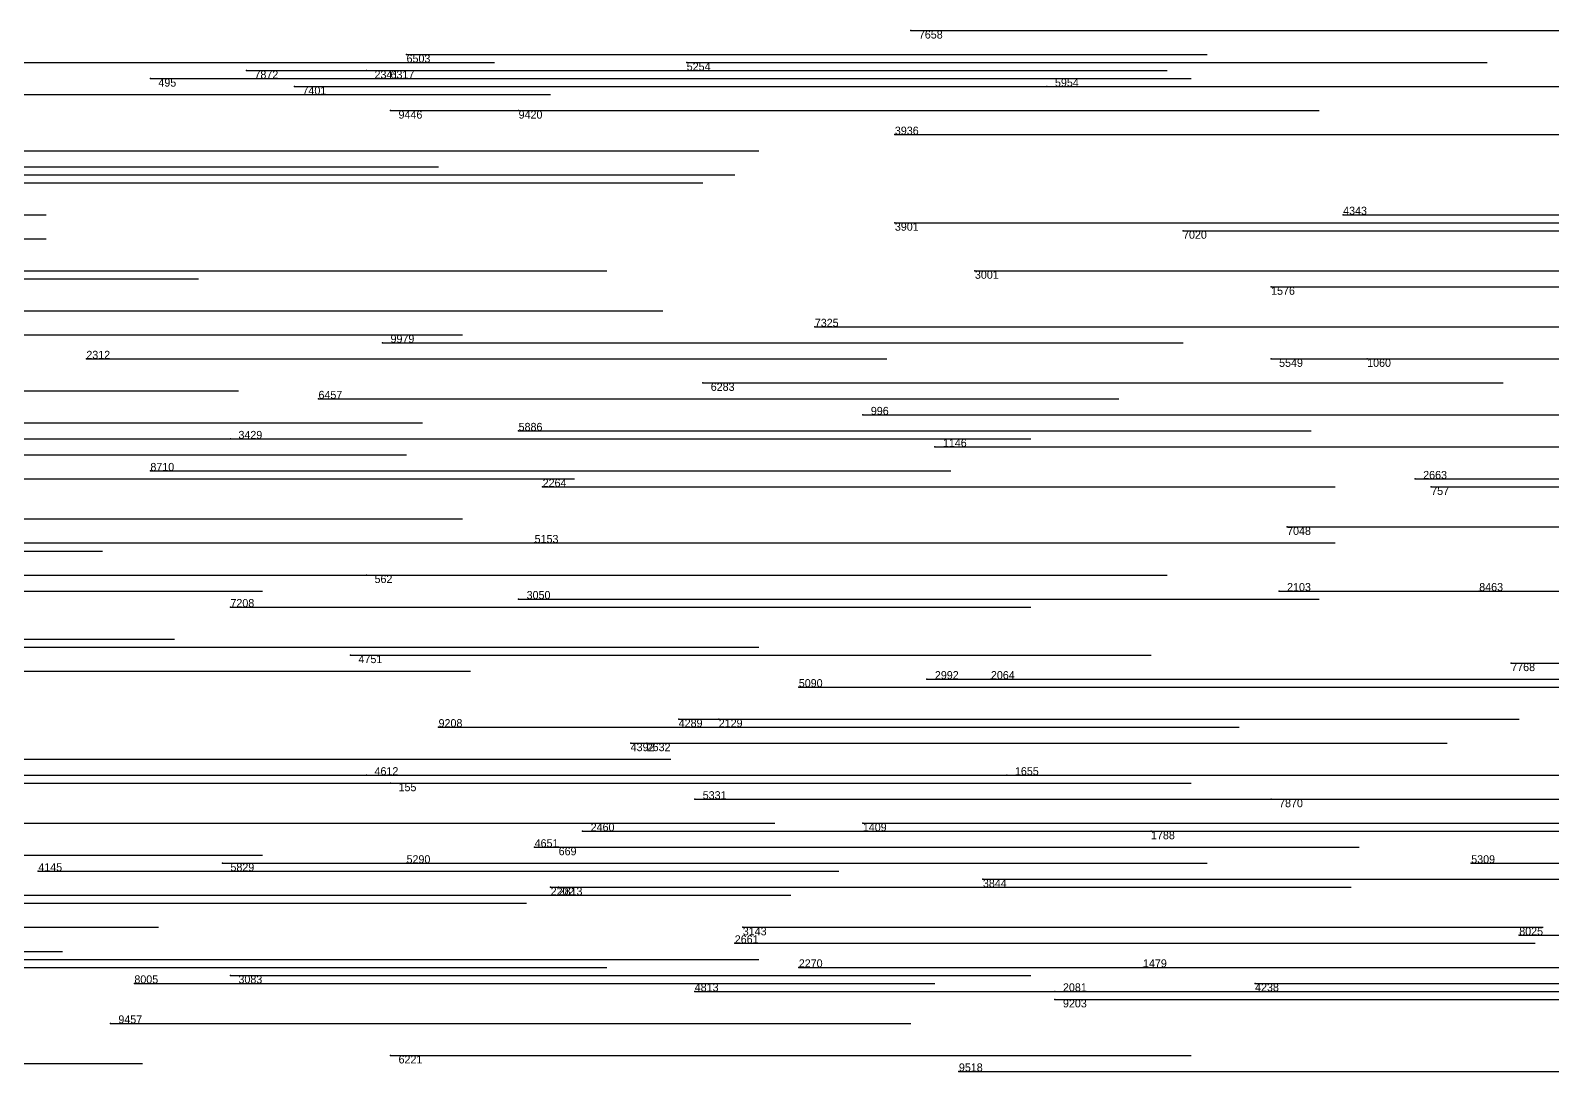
# Model space of a CAD drawing. Extents: x 0 to 1.1, y 0 to 1.
# Drawn here: x 0.765 to 0.9552, y 0.132 to 0.262 of the extents above; entities that cross this region are included whole.
import ezdxf

# ---------------------------------------------------------------- set-up
doc = ezdxf.new("R2010")
doc.units = 0
for name, color, linetype in [('Normals', 1, 'CONTINUOUS'), ('Source_points', 5, 'CONTINUOUS'), ('Text', 3, 'CONTINUOUS')]:
    doc.layers.add(name, color=color, linetype=linetype)

msp = doc.modelspace()

# ---------------------------------------------------------------- linework, layer by layer
at = {"layer": 'Normals', "color": 1}
for p, q in [((0.875, 0.262, 1), (0.975, 0.262, 1)), ((0.812, 0.259, 1), (0.912, 0.259, 1)), ((0.723, 0.258), (0.823, 0.258)), ((0.792, 0.257), (0.892, 0.257)), ((0.807, 0.257), (0.907, 0.257)), ((0.847, 0.258, 1), (0.947, 0.258, 1)), ((0.78, 0.256), (0.88, 0.256)), ((0.798, 0.255, 1), (0.898, 0.255, 1)), ((0.81, 0.256), (0.91, 0.256)), ((0.892, 0.255, 1), (0.992, 0.255, 1)), ((0.73, 0.254), (0.83, 0.254)), ((0.81, 0.252, 1), (0.91, 0.252, 1)), ((0.826, 0.252), (0.926, 0.252)), ((0.873, 0.249), (0.973, 0.249)), ((0.678, 0.247, 1), (0.778, 0.247, 1)), ((0.756, 0.247, 1), (0.856, 0.247, 1)), ((0.716, 0.245, 1), (0.816, 0.245, 1)), ((0.753, 0.244), (0.853, 0.244)), ((0.682, 0.243), (0.782, 0.243)), ((0.749, 0.243), (0.849, 0.243)), ((0.667, 0.239), (0.767, 0.239)), ((0.873, 0.238, 1), (0.973, 0.238, 1)), ((0.929, 0.239), (1.029, 0.239)), ((0.667, 0.236, 1), (0.767, 0.236, 1)), ((0.909, 0.237, 1), (1.009, 0.237, 1)), ((0.721, 0.232), (0.821, 0.232)), ((0.737, 0.232), (0.837, 0.232)), ((0.883, 0.232), (0.983, 0.232)), ((0.686, 0.231, 1), (0.786, 0.231, 1)), ((0.92, 0.23), (1.02, 0.23)), ((0.744, 0.227, 1), (0.844, 0.227, 1)), ((0.863, 0.225), (0.963, 0.225)), ((0.719, 0.224), (0.819, 0.224)), ((0.809, 0.223, 1), (0.909, 0.223, 1)), ((0.772, 0.221, 1), (0.872, 0.221, 1)), ((0.92, 0.221), (1.02, 0.221)), ((0.932, 0.221), (1.032, 0.221)), ((0.691, 0.217), (0.791, 0.217)), ((0.849, 0.218), (0.949, 0.218)), ((0.801, 0.216), (0.901, 0.216)), ((0.714, 0.213), (0.814, 0.213)), ((0.869, 0.214, 1), (0.969, 0.214, 1)), ((0.826, 0.212, 1), (0.925, 0.212, 1)), ((0.756, 0.211), (0.856, 0.211)), ((0.79, 0.211), (0.89, 0.211)), ((0.878, 0.21, 1), (0.978, 0.21, 1)), ((0.712, 0.209), (0.812, 0.209)), ((0.733, 0.206, 1), (0.833, 0.206, 1)), ((0.78, 0.207), (0.88, 0.207)), ((0.938, 0.206), (1.038, 0.206)), ((0.829, 0.205), (0.928, 0.205)), ((0.94, 0.205, 1), (1.04, 0.205, 1)), ((0.719, 0.201, 1), (0.819, 0.201, 1)), ((0.922, 0.2), (1.022, 0.2)), ((0.736, 0.198, 1), (0.836, 0.198, 1)), ((0.828, 0.198, 1), (0.928, 0.198, 1)), ((0.674, 0.197, 1), (0.774, 0.197, 1)), ((0.708, 0.194, 1), (0.808, 0.194, 1)), ((0.807, 0.194), (0.907, 0.194)), ((0.694, 0.192, 1), (0.794, 0.192, 1)), ((0.826, 0.191), (0.926, 0.191)), ((0.921, 0.192, 1), (1.021, 0.192, 1)), ((0.946, 0.192, 1), (1.046, 0.192, 1)), ((0.79, 0.19), (0.89, 0.19)), ((0.683, 0.186, 1), (0.783, 0.186, 1)), ((0.736, 0.185, 1), (0.836, 0.185, 1)), ((0.756, 0.185, 1), (0.856, 0.185, 1)), ((0.805, 0.184, 1), (0.905, 0.184, 1)), ((0.95, 0.183), (1.05, 0.183)), ((0.72, 0.182), (0.82, 0.182)), ((0.877, 0.181, 1), (0.977, 0.181, 1)), ((0.885, 0.181), (0.985, 0.181)), ((0.861, 0.18), (0.961, 0.18)), ((0.816, 0.175, 1), (0.916, 0.175, 1)), ((0.846, 0.176, 1), (0.946, 0.176, 1)), ((0.851, 0.176), (0.951, 0.176)), ((0.84, 0.173), (0.94, 0.173)), ((0.842, 0.173, 1), (0.942, 0.173, 1)), ((0.745, 0.171), (0.845, 0.171)), ((0.741, 0.168, 1), (0.841, 0.168, 1)), ((0.755, 0.169, 1), (0.855, 0.169, 1)), ((0.807, 0.169, 1), (0.907, 0.169, 1)), ((0.81, 0.168), (0.91, 0.168)), ((0.887, 0.169, 1), (0.987, 0.169, 1)), ((0.848, 0.166), (0.948, 0.166)), ((0.92, 0.166), (1.02, 0.166)), ((0.758, 0.163, 1), (0.858, 0.163, 1)), ((0.834, 0.162, 1), (0.934, 0.162, 1)), ((0.869, 0.163, 1), (0.969, 0.163, 1)), ((0.905, 0.162), (1.005, 0.162)), ((0.828, 0.16, 1), (0.928, 0.16, 1)), ((0.831, 0.16), (0.931, 0.16)), ((0.694, 0.159), (0.794, 0.159)), ((0.789, 0.158, 1), (0.889, 0.158, 1)), ((0.812, 0.158, 1), (0.912, 0.158, 1)), ((0.945, 0.158, 1), (1.045, 0.158, 1)), ((0.766, 0.157, 1), (0.866, 0.157, 1)), ((0.884, 0.156, 1), (0.984, 0.156, 1)), ((0.83, 0.155), (0.93, 0.155)), ((0.831, 0.155), (0.93, 0.155)), ((0.727, 0.153, 1), (0.827, 0.153, 1)), ((0.76, 0.154), (0.86, 0.154)), ((0.681, 0.15), (0.781, 0.15)), ((0.854, 0.15, 1), (0.954, 0.15, 1)), ((0.951, 0.149, 1), (1.051, 0.149, 1)), ((0.669, 0.147), (0.769, 0.147)), ((0.853, 0.148), (0.953, 0.148)), ((0.737, 0.145), (0.837, 0.145)), ((0.756, 0.146, 1), (0.856, 0.146, 1)), ((0.861, 0.145, 1), (0.961, 0.145, 1)), ((0.904, 0.145, 1), (1.004, 0.145, 1)), ((0.778, 0.143), (0.878, 0.143)), ((0.79, 0.144), (0.89, 0.144)), ((0.918, 0.143, 1), (1.018, 0.143, 1)), ((0.848, 0.142, 1), (0.948, 0.142, 1)), ((0.893, 0.142), (0.993, 0.142)), ((0.893, 0.141, 1), (0.993, 0.141, 1)), ((0.775, 0.138, 1), (0.875, 0.138, 1)), ((0.81, 0.134), (0.91, 0.134)), ((0.679, 0.133), (0.779, 0.133)), ((0.881, 0.132, 1), (0.981, 0.132, 1))]:
    msp.add_line(p, q, dxfattribs=at)
at = {"layer": 'Source_points', "color": 5}
for p in [(0.875, 0.262, 1), (0.812, 0.259, 1), (0.792, 0.257), (0.807, 0.257), (0.847, 0.258, 1), (0.78, 0.256), (0.798, 0.255, 1), (0.81, 0.256), (0.892, 0.255, 1), (0.81, 0.252, 1), (0.826, 0.252), (0.873, 0.249), (0.873, 0.238, 1), (0.929, 0.239), (0.909, 0.237, 1), (0.883, 0.232), (0.92, 0.23), (0.863, 0.225), (0.809, 0.223, 1), (0.772, 0.221, 1), (0.92, 0.221), (0.932, 0.221), (0.849, 0.218), (0.801, 0.216), (0.869, 0.214, 1), (0.826, 0.212, 1), (0.79, 0.211), (0.878, 0.21, 1), (0.78, 0.207), (0.938, 0.206), (0.829, 0.205), (0.94, 0.205, 1), (0.922, 0.2), (0.828, 0.198, 1), (0.807, 0.194), (0.826, 0.191), (0.921, 0.192, 1), (0.946, 0.192, 1), (0.79, 0.19), (0.805, 0.184, 1), (0.95, 0.183), (0.877, 0.181, 1), (0.885, 0.181), (0.861, 0.18), (0.816, 0.175, 1), (0.846, 0.176, 1), (0.851, 0.176), (0.84, 0.173), (0.842, 0.173, 1), (0.807, 0.169, 1), (0.81, 0.168), (0.887, 0.169, 1), (0.848, 0.166), (0.92, 0.166), (0.834, 0.162, 1), (0.869, 0.163, 1), (0.905, 0.162), (0.828, 0.16, 1), (0.831, 0.16), (0.789, 0.158, 1), (0.812, 0.158, 1), (0.945, 0.158, 1), (0.766, 0.157, 1), (0.884, 0.156, 1), (0.83, 0.155), (0.831, 0.155), (0.854, 0.15, 1), (0.951, 0.149, 1), (0.853, 0.148), (0.861, 0.145, 1), (0.904, 0.145, 1), (0.778, 0.143), (0.79, 0.144), (0.918, 0.143, 1), (0.848, 0.142, 1), (0.893, 0.142), (0.893, 0.141, 1), (0.775, 0.138, 1), (0.81, 0.134), (0.881, 0.132, 1)]:
    msp.add_point(p, dxfattribs=at)

# ---------------------------------------------------------------- texts
at = {"layer": 'Text', "color": 3}
for s, p in [('7658', (0.876, 0.261, 1)), ('6503', (0.812, 0.258, 1)), ('7872', (0.793, 0.256)), ('2341', (0.808, 0.256)), ('6317', (0.81, 0.256)), ('5254', (0.847, 0.257, 1)), ('495', (0.781, 0.255)), ('7401', (0.799, 0.254, 1)), ('5954', (0.893, 0.255, 1)), ('9446', (0.811, 0.251, 1)), ('9420', (0.826, 0.251)), ('3936', (0.873, 0.249)), ('4343', (0.929, 0.239)), ('3901', (0.873, 0.237, 1)), ('7020', (0.909, 0.236, 1)), ('3001', (0.883, 0.231)), ('1576', (0.92, 0.229)), ('7325', (0.863, 0.225)), ('9979', (0.81, 0.223, 1)), ('2312', (0.772, 0.221, 1)), ('5549', (0.921, 0.22)), ('1060', (0.932, 0.22)), ('6457', (0.801, 0.216)), ('6283', (0.85, 0.217)), ('996', (0.87, 0.214, 1)), ('5886', (0.826, 0.212, 1)), ('3429', (0.791, 0.211)), ('1146', (0.879, 0.21, 1)), ('8710', (0.78, 0.207)), ('2264', (0.829, 0.205)), ('2663', (0.939, 0.206)), ('757', (0.94, 0.204, 1)), ('7048', (0.922, 0.199)), ('5153', (0.828, 0.198, 1)), ('562', (0.808, 0.193)), ('2103', (0.922, 0.192, 1)), ('8463', (0.946, 0.192, 1)), ('7208', (0.79, 0.19)), ('3050', (0.827, 0.191)), ('4751', (0.806, 0.183, 1)), ('7768', (0.95, 0.182)), ('5090', (0.861, 0.18)), ('2992', (0.878, 0.181, 1)), ('2064', (0.885, 0.181)), ('9208', (0.816, 0.175, 1)), ('4289', (0.846, 0.175, 1)), ('2129', (0.851, 0.175)), ('4392', (0.84, 0.172)), ('2632', (0.842, 0.172, 1)), ('4612', (0.808, 0.169, 1)), ('1655', (0.888, 0.169, 1)), ('155', (0.811, 0.167)), ('5331', (0.849, 0.166)), ('7870', (0.921, 0.165)), ('2460', (0.835, 0.162, 1)), ('1409', (0.869, 0.162, 1)), ('1788', (0.905, 0.161)), ('4651', (0.828, 0.16, 1)), ('669', (0.831, 0.159)), ('4145', (0.766, 0.157, 1)), ('5829', (0.79, 0.157, 1)), ('5290', (0.812, 0.158, 1)), ('5309', (0.945, 0.158, 1)), ('3844', (0.884, 0.155, 1)), ('2202', (0.83, 0.154)), ('2813', (0.831, 0.154)), ('2661', (0.853, 0.148)), ('3143', (0.854, 0.149, 1)), ('8025', (0.951, 0.149, 1)), ('2270', (0.861, 0.145, 1)), ('1479', (0.904, 0.145, 1)), ('8005', (0.778, 0.143)), ('3083', (0.791, 0.143)), ('4813', (0.848, 0.142, 1)), ('2081', (0.894, 0.142)), ('4238', (0.918, 0.142, 1)), ('9203', (0.894, 0.14, 1)), ('9457', (0.776, 0.138, 1)), ('6221', (0.811, 0.133)), ('9518', (0.881, 0.132, 1))]:
    msp.add_text(s, height=0.001, dxfattribs=at).set_placement(p)

doc.saveas('drawing.dxf')
